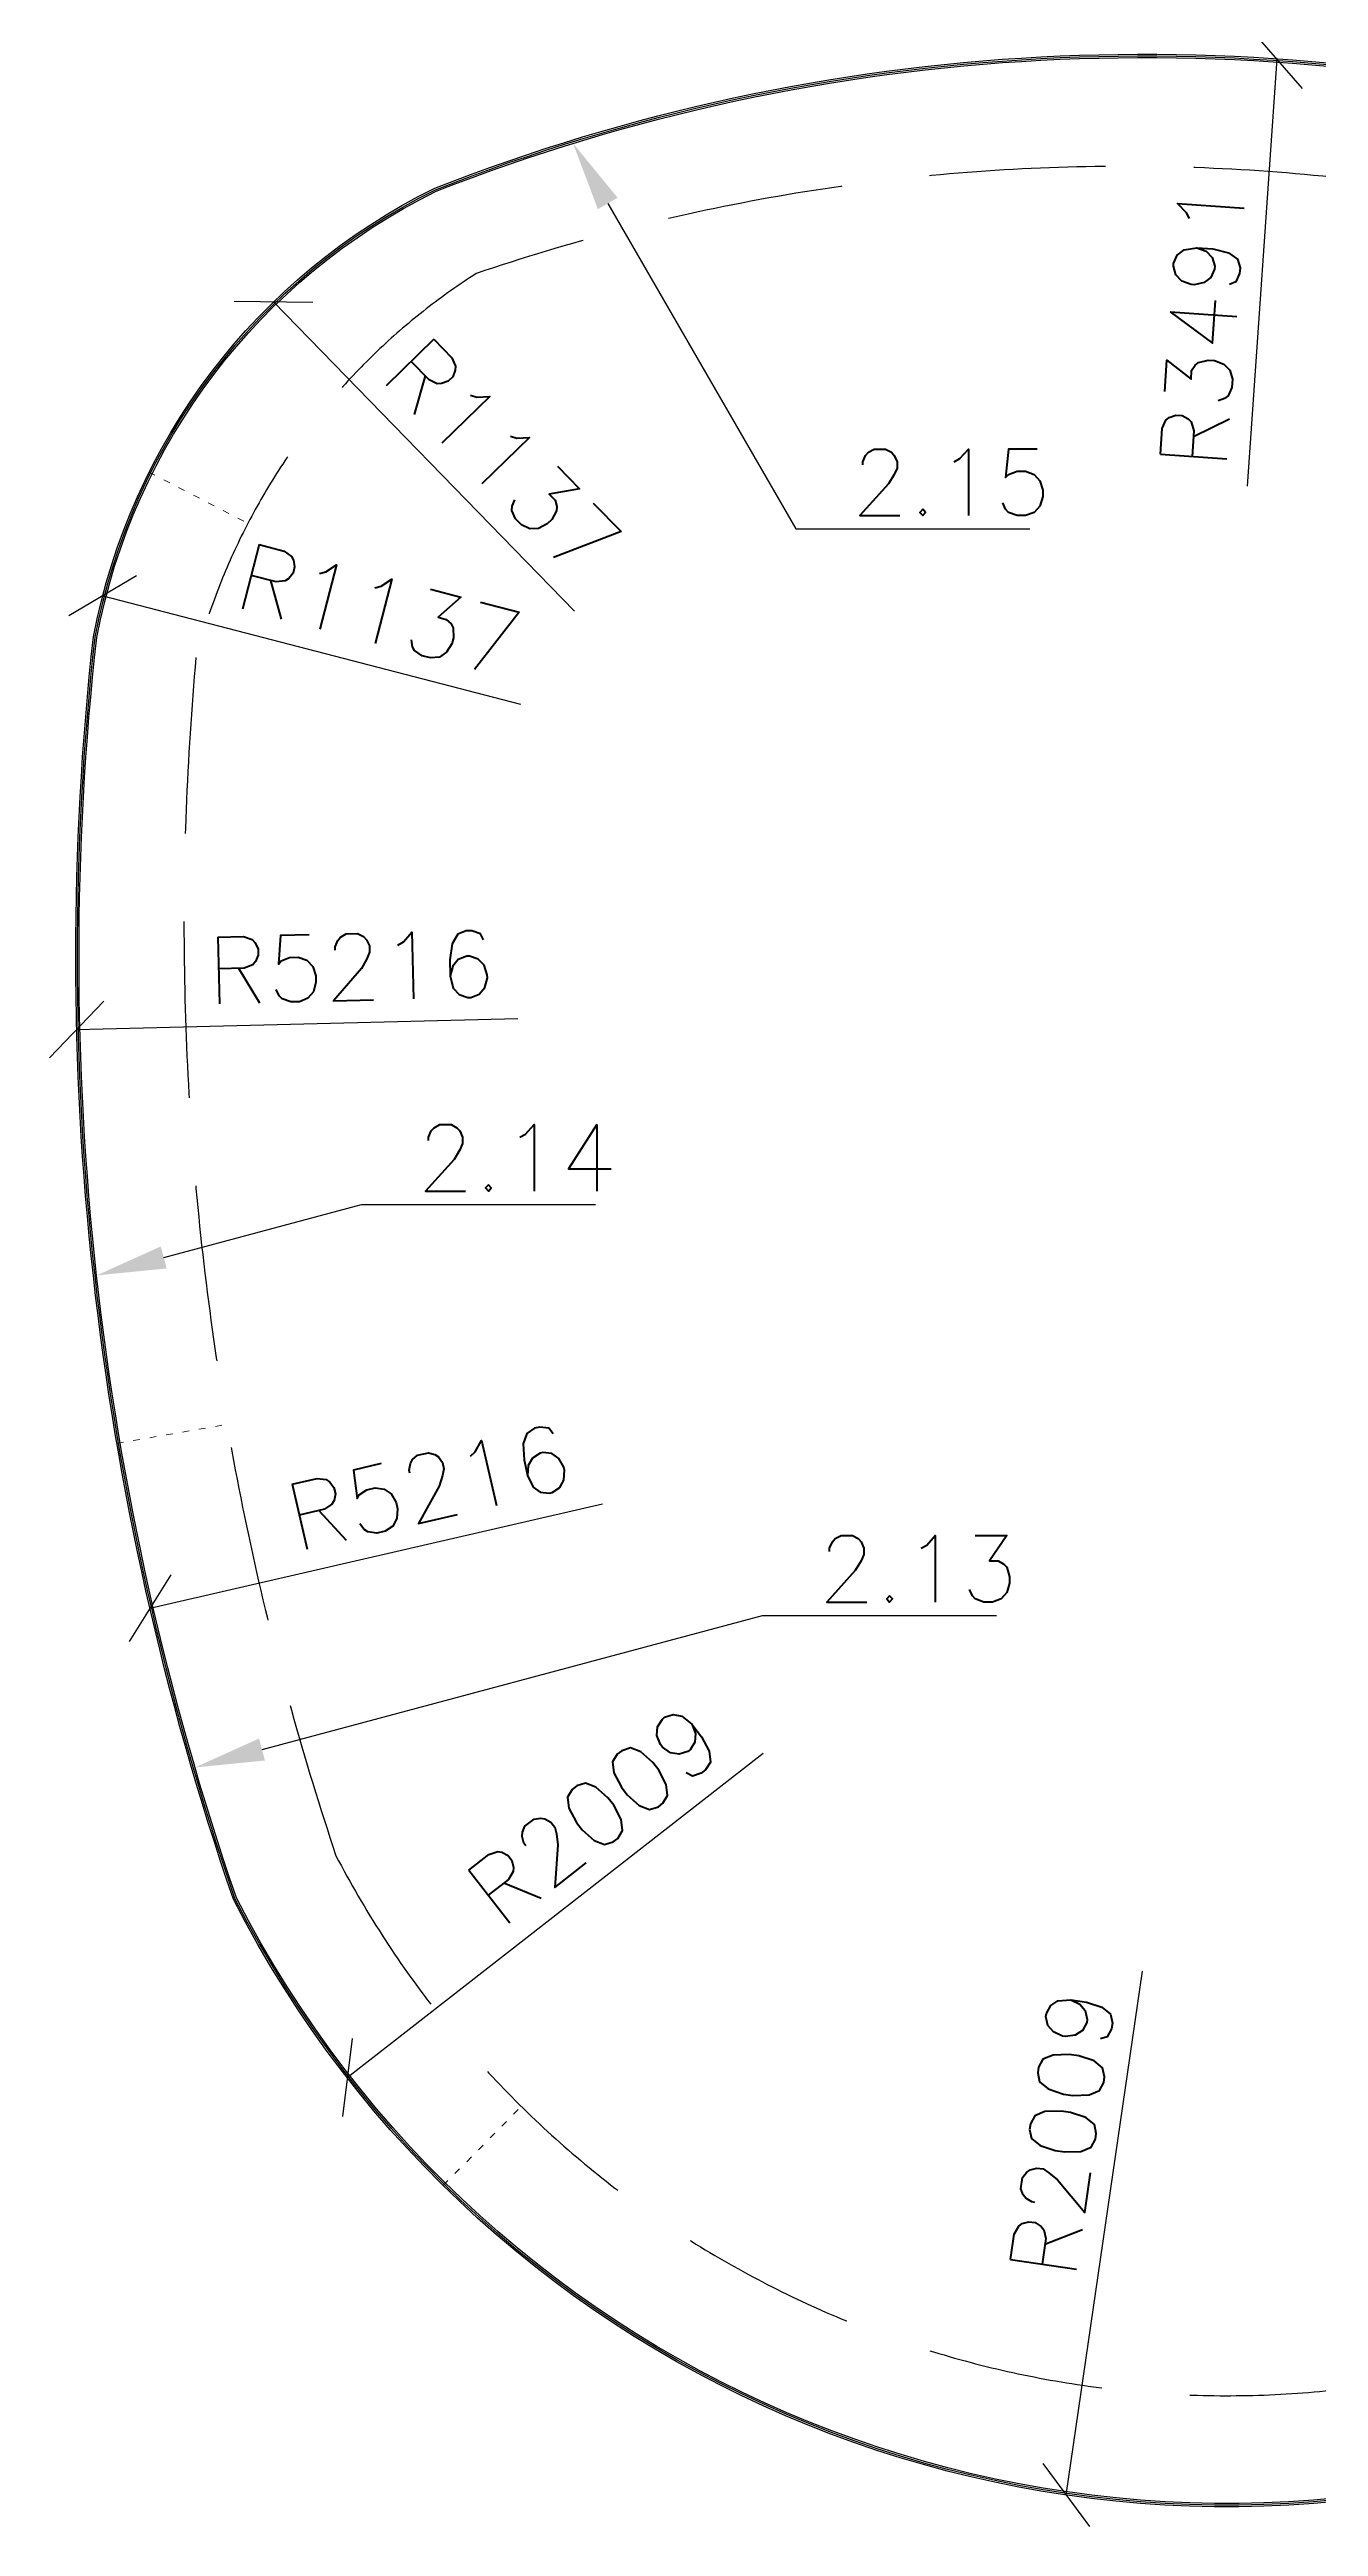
# Model space of a CAD drawing. Header units: millimetres. Extents: x 5046 to 47046, y -5997 to 25762.
# Drawn here: x 24891 to 27175, y 15836 to 20297 of the extents above; entities that cross this region are included whole.
import ezdxf
from ezdxf import colors
from ezdxf.entities.mleader import LeaderData, LeaderLine
from ezdxf.math import Vec2, Vec3

# ---------------------------------------------------------------- set-up
doc = ezdxf.new("R2010")
doc.units = ezdxf.units.MM
doc.linetypes.add('ACAD_ISO03W100', pattern=[30, 12, -18])
doc.linetypes.add('HIDDEN2', pattern=[4.7625, 3.175, -1.5875])
doc.layers.get('0').update_dxf_attribs({"lineweight": 0})
doc.layers.get('Defpoints').update_dxf_attribs({"lineweight": 0})
doc.layers.add('DIM', color=3, linetype='Continuous', lineweight=0)
doc.layers.add('Przerywana', color=230, linetype='ACAD_ISO03W100', lineweight=0)
doc.layers.add('L_KS1 550', color=40, linetype='Continuous')
doc.layers.add('L_KS_inderside', color=40, linetype='HIDDEN2')
doc.styles.add('Skala 1-50', font='simplex.shx', dxfattribs={"height": 120})
doc.dimstyles.new('Skala 1-50', dxfattribs={"dimtxt": 12, "dimasz": 100, "dimexe": 12.5, "dimexo": 0.625, "dimgap": 40, "dimtad": 1, "dimdec": 0, "dimtxsty": 'Skala 1-50', "dimblk": 'OBLIQUE', "dimcen": 2.5, "dimadec": 0, "dimazin": 0, "dimtfac": 1, "dimtdec": 0, "dimtmove": 0, "dimatfit": 3, "dimldrblk": 'OBLIQUE', "dimfxl": 100, "dimfxlon": 1, "dimarcsym": 0})

# ---------------------------------------------------------------- blocks, each defined once
blk = doc.blocks.new('_Oblique')
at = {"color": 0, "linetype": 'ByBlock', "lineweight": -2}
blk.add_line((-0.5, -0.5), (0.5, 0.5), dxfattribs=at)
blk = doc.blocks.new('*D515')
at = {"layer": 'Defpoints', "color": 0}
for p in [(27100.2, 20280.5), (26860, 16797.8)]:
    blk.add_point(p, dxfattribs=at)
at = {"layer": 'DIM', "color": 0, "lineweight": -2}
blk.add_line((27100.2, 20280.5), (27047.1, 19510.9), dxfattribs=at)
at = {"layer": 'DIM', "color": 0, "linetype": 'ByBlock', "lineweight": -2, "xscale": 100, "yscale": 100, "zscale": 100, "rotation": 86.05465242780724}
blk.add_blockref('_Oblique', (27100.2, 20280.5), dxfattribs=at)
at = {"layer": 'DIM', "color": 0, "insert": (26967, 19802.8), "char_height": 120, "attachment_point": 5, "rotation": 86.0547, "style": 'Skala 1-50'}
blk.add_mtext('R3491', dxfattribs=at)
blk = doc.blocks.new('*D516')
at = {"layer": 'Defpoints', "color": 0}
for p in [(25294.3, 19842.5), (26087.3, 19027.6)]:
    blk.add_point(p, dxfattribs=at)
at = {"layer": 'DIM', "color": 0, "lineweight": -2}
blk.add_line((25294.3, 19842.5), (25836.3, 19285.5), dxfattribs=at)
at = {"layer": 'DIM', "color": 0, "linetype": 'ByBlock', "lineweight": -2, "xscale": 100, "yscale": 100, "zscale": 100, "rotation": 134.2182417931211}
blk.add_blockref('_Oblique', (25294.3, 19842.5), dxfattribs=at)
at = {"layer": 'DIM', "color": 0, "insert": (25706.7, 19562.1), "char_height": 120, "attachment_point": 5, "rotation": 314.2182, "style": 'Skala 1-50'}
blk.add_mtext('R1137', dxfattribs=at)
blk = doc.blocks.new('*D517')
at = {"layer": 'Defpoints', "color": 0}
for p in [(24986.7, 19313.2), (26087.3, 19027.6)]:
    blk.add_point(p, dxfattribs=at)
at = {"layer": 'DIM', "color": 0, "lineweight": -2}
blk.add_line((24986.7, 19313.2), (25738.9, 19118), dxfattribs=at)
at = {"layer": 'DIM', "color": 0, "linetype": 'ByBlock', "lineweight": -2, "xscale": 100, "yscale": 100, "zscale": 100, "rotation": 165.4514646526686}
blk.add_blockref('_Oblique', (24986.7, 19313.2), dxfattribs=at)
at = {"layer": 'DIM', "color": 0, "insert": (25484.7, 19287.3), "char_height": 120, "attachment_point": 5, "rotation": 345.4515, "style": 'Skala 1-50'}
blk.add_mtext('R1137', dxfattribs=at)
blk = doc.blocks.new('*D518')
at = {"layer": 'Defpoints', "color": 0}
for p in [(30153.8, 18662.9), (24939.8, 18532.3)]:
    blk.add_point(p, dxfattribs=at)
at = {"layer": 'DIM', "color": 0, "lineweight": -2}
blk.add_line((24939.8, 18532.3), (25733.8, 18552.2), dxfattribs=at)
at = {"layer": 'DIM', "color": 0, "linetype": 'ByBlock', "lineweight": -2, "xscale": 100, "yscale": 100, "zscale": 100, "rotation": 181.434982057159}
blk.add_blockref('_Oblique', (24939.8, 18532.3), dxfattribs=at)
at = {"layer": 'DIM', "color": 0, "insert": (25434.3, 18644.7), "char_height": 120, "attachment_point": 5, "rotation": 1.435, "style": 'Skala 1-50'}
blk.add_mtext('R5216', dxfattribs=at)
blk = doc.blocks.new('*D519')
at = {"layer": 'Defpoints', "color": 0}
for p in [(30153.8, 18662.9), (25071.7, 17490.1)]:
    blk.add_point(p, dxfattribs=at)
at = {"layer": 'DIM', "color": 0, "lineweight": -2}
blk.add_line((25071.7, 17490.1), (25886.4, 17678.1), dxfattribs=at)
at = {"layer": 'DIM', "color": 0, "linetype": 'ByBlock', "lineweight": -2, "xscale": 100, "yscale": 100, "zscale": 100, "rotation": 192.9952829179763}
blk.add_blockref('_Oblique', (25071.7, 17490.1), dxfattribs=at)
at = {"layer": 'DIM', "color": 0, "insert": (25574.3, 17708.7), "char_height": 120, "attachment_point": 5, "rotation": 12.9953, "style": 'Skala 1-50'}
blk.add_mtext('R5216', dxfattribs=at)
blk = doc.blocks.new('*D520')
at = {"layer": 'Defpoints', "color": 0}
for p in [(27010.2, 17880.6), (25427, 16644.6)]:
    blk.add_point(p, dxfattribs=at)
at = {"layer": 'DIM', "color": 0, "lineweight": -2}
blk.add_line((25427, 16644.6), (26175.8, 17229.2), dxfattribs=at)
at = {"layer": 'DIM', "color": 0, "linetype": 'ByBlock', "lineweight": -2, "xscale": 100, "yscale": 100, "zscale": 100, "rotation": 217.9782854384518}
blk.add_blockref('_Oblique', (25427, 16644.6), dxfattribs=at)
at = {"layer": 'DIM', "color": 0, "insert": (25871, 17118.1), "char_height": 120, "attachment_point": 5, "rotation": 37.9783, "style": 'Skala 1-50'}
blk.add_mtext('R2009', dxfattribs=at)
blk = doc.blocks.new('*D521')
at = {"layer": 'Defpoints', "color": 0}
for p in [(27010.2, 17880.6), (26721.1, 15892.9)]:
    blk.add_point(p, dxfattribs=at)
at = {"layer": 'DIM', "color": 0, "lineweight": -2}
blk.add_line((26721.1, 15892.9), (26858.3, 16836.1), dxfattribs=at)
at = {"layer": 'DIM', "color": 0, "linetype": 'ByBlock', "lineweight": -2, "xscale": 100, "yscale": 100, "zscale": 100, "rotation": 261.7257819932567}
blk.add_blockref('_Oblique', (26721.1, 15892.9), dxfattribs=at)
at = {"layer": 'DIM', "color": 0, "insert": (26714.9, 16545.1), "char_height": 120, "attachment_point": 5, "rotation": 81.7258, "style": 'Skala 1-50'}
blk.add_mtext('R2009', dxfattribs=at)

msp = doc.modelspace()

# ---------------------------------------------------------------- linework, layer by layer
at = {"layer": 'L_KS1 550'}
for points in [[(34244, 16184.4, -0.131275), (32263.8, 16347.5, 0.167544), (27658.7, 15979.6, -0.37266), (25221.9, 16966.1, -0.110975), (24970.1, 19239.2, -0.235571), (25584.4, 20047.4, -0.161961), (27785, 20164)], [(34243.4, 16187.4, -0.131284), (32264.7, 16350.4, 0.167545), (27657.6, 15982.4, -0.372612), (25224.7, 16967.3, -0.110959), (24973.1, 19238.8, -0.235515), (25585.6, 20044.6, -0.161951), (27784.3, 20161.1)], [(34242.9, 16190.3, -0.131294), (32265.5, 16353.3, 0.167545), (27656.5, 15985.2, -0.372564), (25227.4, 16968.4, -0.110943), (24976, 19238.3, -0.235459), (25586.8, 20041.9, -0.161942), (27783.5, 20158.2)]]:
    msp.add_lwpolyline(points, format="xyb", dxfattribs=at)
at = {"layer": 'L_KS_inderside', "ltscale": 100}
msp.add_lwpolyline([(27734.7, 19970.4, 0.146734), (25658.9, 19893.6, 0.187803), (25154.6, 19202.2, 0.103709), (25406.6, 17044.3, 0.369122), (27586.5, 16166.3, -0.167242), (32313.7, 16541.2, -0.167242)], format="xyb", dxfattribs=at)
at = {"layer": 'Przerywana'}
for p, q in [((25070.2, 19536), (25248, 19443.7)), ((25012.2, 17786.9), (25210.6, 17821.2)), ((25599.8, 16450.5), (25740.2, 16592.9))]:
    msp.add_line(p, q, dxfattribs=at)

# ---------------------------------------------------------------- dimensions: what is measured, and where the dimension line sits
at = {"layer": 'DIM'}
for center, mpoint, picture, middle in [((26860, 16797.8), (27100.2, 20280.5), '*D515', (27066.7, 19795.9)), ((26087.3, 19027.6), (25294.3, 19842.5), '*D516', (25635, 19492.4)), ((26087.3, 19027.6), (24986.7, 19313.2), '*D517', (25459.6, 19190.5)), ((30153.8, 18662.9), (24939.8, 18532.3), '*D518', (25436.8, 18544.8)), ((30153.8, 18662.9), (25071.7, 17490.1), '*D519', (25596.8, 17611.3)), ((27010.2, 17880.6), (25427, 16644.6), '*D520', (25932.6, 17039.3)), ((27010.2, 17880.6), (26721.1, 15892.9), '*D521', (26813.9, 16530.7))]:
    dim = msp.add_radius_dim(center=center, mpoint=mpoint, dimstyle='Skala 1-50', dxfattribs=at)
    dim.commit()
    dim.dimension.update_dxf_attribs({"geometry": picture, "text_midpoint": middle, "dimtype": 164})

# ---------------------------------------------------------------- leaders
ml = msp.add_multileader_mtext('Standard', dxfattribs=at)
ml.set_content('2.15', style='Skala 1-50')
ml.set_leader_properties()
ml.build(insert=Vec2(0, 0))
ml.multileader.update_dxf_attribs({"has_text_frame": 1, "text_left_attachment_type": 5, "text_right_attachment_type": 5, "dogleg_length": 50, "arrow_head_size": 125})
ctx = ml.context
ctx.base_point, ctx.char_height, ctx.arrow_head_size, ctx.landing_gap_size, ctx.plane_origin = Vec3(26284.4, 19433.7), 120, 125, 50, Vec3(25833.4, 20128.2)
ctx.left_attachment, ctx.right_attachment = 5, 5
notes = []
notes.append((ctx, [(0, (1, 1, 0), (26234.4, 19433.7), (1, 0), 50, [(0, [(25833.4, 20128.2)], 0, [])])]))
ctx.mtext.insert, ctx.mtext.flow_direction = Vec3(26334.4, 19577.7), 5
ml = msp.add_multileader_mtext('Standard', dxfattribs=at)
ml.set_content('2.14', style='Skala 1-50')
ml.set_leader_properties()
ml.build(insert=Vec2(0, 0))
ml.multileader.update_dxf_attribs({"has_text_frame": 1, "text_left_attachment_type": 5, "text_right_attachment_type": 5, "dogleg_length": 50, "arrow_head_size": 125})
ctx = ml.context
ctx.base_point, ctx.char_height, ctx.arrow_head_size, ctx.landing_gap_size, ctx.plane_origin = Vec3(25502.4, 18217.1), 120, 125, 50, Vec3(24975.8, 18089.4)
ctx.left_attachment, ctx.right_attachment = 5, 5
notes.append((ctx, [(0, (1, 1, 0), (25452.4, 18217.1), (1, 0), 50, [(0, [(24975.8, 18089.4)], 0, [])])]))
ctx.mtext.insert, ctx.mtext.flow_direction = Vec3(25552.4, 18361.1), 5
ml = msp.add_multileader_mtext('Standard', dxfattribs=at)
ml.set_content('2.13', style='Skala 1-50')
ml.set_leader_properties()
ml.build(insert=Vec2(0, 0))
ml.multileader.update_dxf_attribs({"has_text_frame": 1, "text_left_attachment_type": 5, "text_right_attachment_type": 5, "dogleg_length": 50, "arrow_head_size": 125})
ctx = ml.context
ctx.base_point, ctx.char_height, ctx.arrow_head_size, ctx.landing_gap_size, ctx.plane_origin = Vec3(26224.7, 17477), 120, 125, 50, Vec3(25152.8, 17203.2)
ctx.left_attachment, ctx.right_attachment = 5, 5
notes.append((ctx, [(0, (1, 1, 0), (26174.7, 17477), (1, 0), 50, [(0, [(25152.8, 17203.2)], 0, [])])]))
ctx.mtext.insert, ctx.mtext.flow_direction = Vec3(26274.7, 17621), 5
for ctx, leaders in notes:
    for number, flags, end, landing, length, lines in leaders:
        leader = LeaderData()
        leader.index, (leader.has_last_leader_line, leader.has_dogleg_vector, leader.attachment_direction) = number, flags
        leader.last_leader_point, leader.dogleg_vector, leader.dogleg_length = Vec3(end), Vec3(landing), length
        for number, points, colour, breaks in lines:
            line = LeaderLine()
            line.index, line.vertices, line.color, line.breaks = number, Vec3.list(points), colors.encode_raw_color(colour), breaks
            leader.lines.append(line)
        ctx.leaders.append(leader)

doc.saveas('drawing.dxf')
